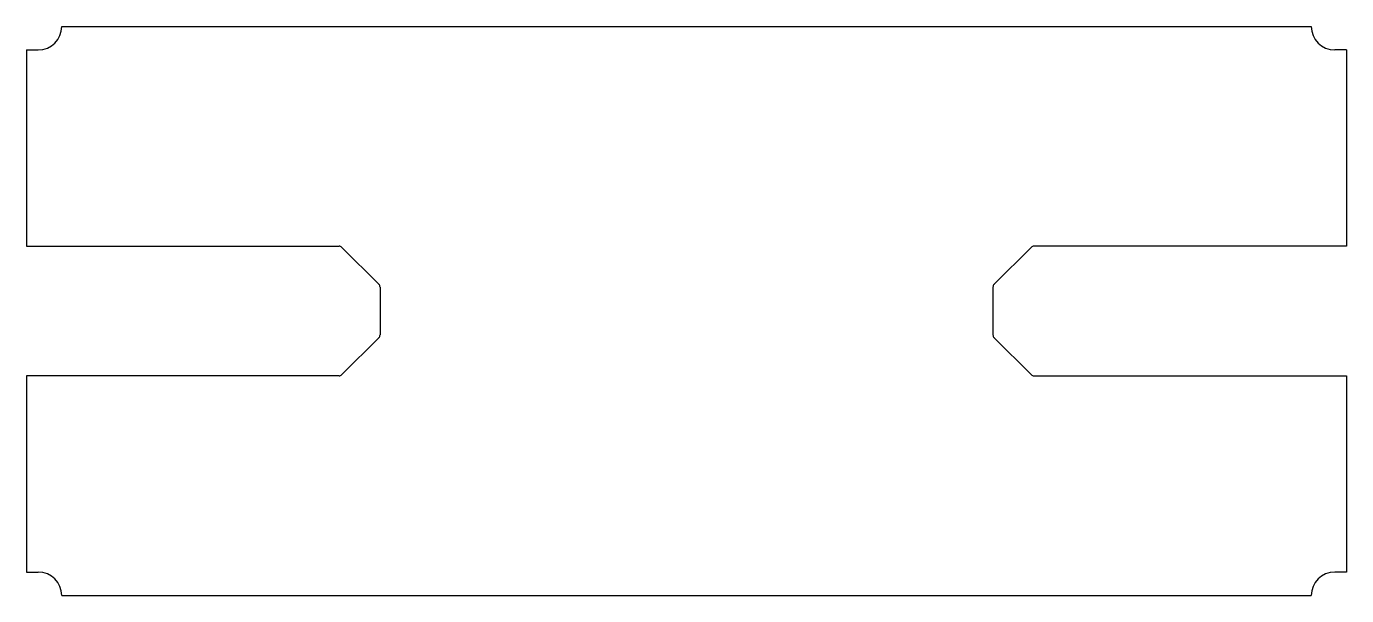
# Model space of a CAD drawing. Header units: millimetres. Extents: x -840 to 840, y -362 to 362.
import ezdxf

# ---------------------------------------------------------------- set-up
doc = ezdxf.new("R2010")
doc.units = ezdxf.units.MM

msp = doc.modelspace()

# ---------------------------------------------------------------- linework, layer by layer
at = {"color": 7, "linetype": 'Continuous', "lineweight": 25}
for p, q in [((-795, 362.5), (795, 362.5)), ((-840, 332.5), (-825, 332.5)), ((-840, 332.5), (-840, 82.5)), ((840, 332.5), (825, 332.5)), ((840, 332.5), (840, 82.5)), ((-840, 82.5), (-442.1, 82.5)), ((-438.5, 81), (-391.5, 34)), ((391.5, 34), (438.5, 81)), ((840, 82.5), (442.1, 82.5)), ((-390, 30.4), (-390, -30.4)), ((390, 30.4), (390, -30.4)), ((-391.5, -34), (-438.5, -81)), ((438.5, -81), (391.5, -34)), ((-442.1, -82.5), (-840, -82.5)), ((-840, -82.5), (-840, -332.5)), ((442.1, -82.5), (840, -82.5)), ((840, -82.5), (840, -332.5)), ((-840, -332.5), (-825, -332.5)), ((840, -332.5), (825, -332.5)), ((-795, -362.5), (795, -362.5))]:
    msp.add_line(p, q, dxfattribs=at)
for centre, radius, start, end in [((-825, 362.5), 30, 270, 0), ((825, 362.5), 30, 180, 270), ((-442.1, 77.5), 5, 45, 90), ((442.1, 77.5), 5, 90, 135), ((-395, 30.4), 5, 0, 45), ((395, 30.4), 5, 135, 180), ((-395, -30.4), 5, 315, 0), ((395, -30.4), 5, 180, 225), ((-442.1, -77.5), 5, 270, 315), ((442.1, -77.5), 5, 225, 270), ((-825, -362.5), 30, 0, 90), ((825, -362.5), 30, 90, 180)]:
    msp.add_arc(centre, radius, start, end, dxfattribs=at)

doc.saveas('drawing.dxf')
